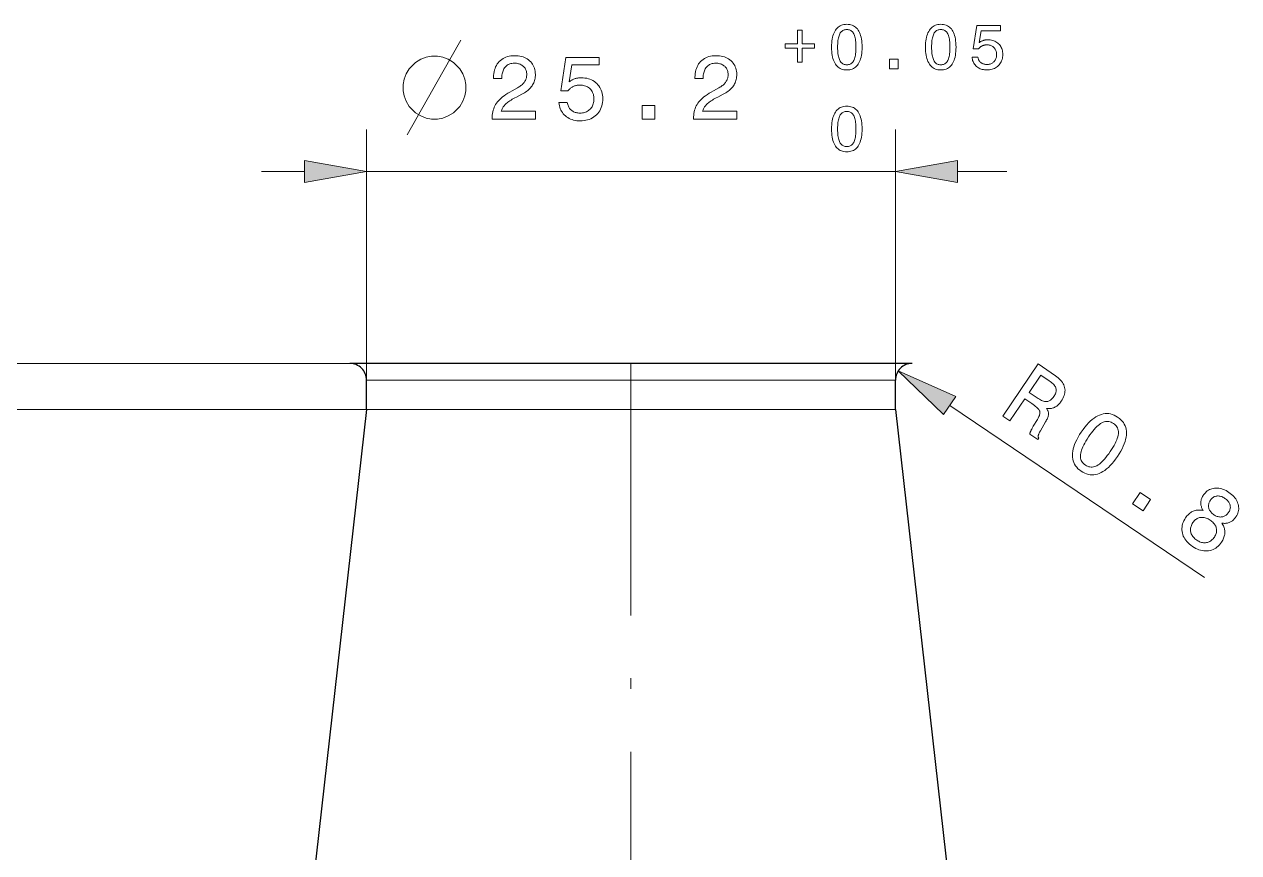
# Model space of a CAD drawing. Extents: x 0 to 594, y 0 to 575.
# Drawn here: x 98.2 to 156, y 333.3 to 372.8 of the extents above; entities that cross this region are included whole.
import ezdxf

# ---------------------------------------------------------------- set-up
doc = ezdxf.new("R2010")
doc.units = 0
doc.linetypes.add('DASHDOT', pattern=[18.5, 12, -3, 0.5, -3])

msp = doc.modelspace()

# ---------------------------------------------------------------- linework, layer by layer
at = {"color": 7, "lineweight": 13, "ltscale": 0.298411}
for p, q in [((114.471, 355.806), (114.471, 367.742)), ((139.671, 355.806), (139.671, 367.742))]:
    msp.add_line(p, q, dxfattribs=at)
at = {"color": 7, "lineweight": 13, "ltscale": 0.051139}
msp.add_line((109.471, 365.742), (111.517, 365.742), dxfattribs=at)
at = {"color": 7, "lineweight": 13}
for p, q in [((114.471, 365.742), (139.671, 365.742)), ((113.671, 356.606), (55.447, 356.606)), ((113.671, 356.606), (64.174, 356.606)), ((113.671, 356.606), (87.851, 356.606)), ((138.129, 355.806), (114.471, 355.806)), ((114.471, 354.406), (87.851, 354.406)), ((138.129, 354.406), (114.471, 354.406))]:
    msp.add_line(p, q, dxfattribs=at)
at = {"color": 7, "lineweight": 13, "ltscale": 0.058971}
msp.add_line((142.626, 365.742), (144.985, 365.742), dxfattribs=at)
at = {"color": 5, "lineweight": 13}
msp.add_line((113.671, 356.606), (76.087, 356.606), dxfattribs=at)
at = {"color": 7, "lineweight": 30}
for p, q in [((140.471, 356.606), (113.671, 356.606)), ((114.471, 354.406), (110.274, 317.297)), ((139.671, 354.406), (143.869, 317.297))]:
    msp.add_line(p, q, dxfattribs=at)
at = {"color": 7, "linetype": 'DASHDOT', "lineweight": 13}
msp.add_line((127.071, 356.606), (127.071, 133.406), dxfattribs=at)
at = {"color": 7, "lineweight": 30, "ltscale": 0.035001}
for p, q in [((114.471, 354.406), (114.471, 355.806)), ((139.671, 354.406), (139.671, 355.806))]:
    msp.add_line(p, q, dxfattribs=at)
at = {"color": 7, "lineweight": 13, "ltscale": 0.038562}
for p, q in [((139.671, 355.806), (138.129, 355.806)), ((139.671, 354.406), (138.129, 354.406))]:
    msp.add_line(p, q, dxfattribs=at)
at = {"color": 7, "lineweight": 13, "ltscale": 0.366083}
msp.add_line((142.257, 354.6), (154.391, 346.403), dxfattribs=at)
at = {"color": 7, "lineweight": 13}
for points in [[(136.627, 371.667), (136.629, 371.771), (136.634, 371.869), (136.644, 371.963), (136.657, 372.052), (136.673, 372.136), (136.694, 372.214), (136.718, 372.288), (136.746, 372.356), (136.778, 372.419), (136.813, 372.477), (136.852, 372.53), (136.894, 372.578), (136.94, 372.619), (136.989, 372.656), (137.041, 372.686), (137.097, 372.711), (137.156, 372.731), (137.219, 372.745), (137.285, 372.753), (137.354, 372.756), (137.424, 372.753), (137.491, 372.745), (137.554, 372.731), (137.613, 372.712), (137.669, 372.687), (137.722, 372.656), (137.771, 372.62), (137.816, 372.579), (137.858, 372.532), (137.897, 372.48), (137.932, 372.422), (137.963, 372.359), (137.991, 372.291), (138.014, 372.217), (138.035, 372.138), (138.051, 372.055), (138.064, 371.965), (138.073, 371.871), (138.079, 371.771), (138.081, 371.667), (138.079, 371.562), (138.073, 371.463), (138.064, 371.369), (138.051, 371.28), (138.035, 371.196), (138.014, 371.118), (137.991, 371.045), (137.963, 370.977), (137.932, 370.914), (137.897, 370.856), (137.858, 370.804), (137.816, 370.758), (137.771, 370.716), (137.722, 370.681), (137.669, 370.65), (137.613, 370.626), (137.554, 370.607), (137.491, 370.593), (137.424, 370.585), (137.354, 370.582), (137.285, 370.585), (137.219, 370.593), (137.156, 370.607), (137.097, 370.626), (137.041, 370.651), (136.989, 370.681), (136.94, 370.717), (136.894, 370.758), (136.852, 370.805), (136.813, 370.858), (136.778, 370.916), (136.746, 370.978), (136.718, 371.047), (136.694, 371.12), (136.673, 371.198), (136.657, 371.281), (136.644, 371.37), (136.634, 371.464), (136.629, 371.563)], [(141.104, 371.667), (141.106, 371.771), (141.112, 371.869), (141.121, 371.963), (141.134, 372.052), (141.151, 372.136), (141.171, 372.214), (141.195, 372.288), (141.223, 372.356), (141.255, 372.419), (141.29, 372.477), (141.329, 372.53), (141.372, 372.578), (141.417, 372.619), (141.466, 372.656), (141.519, 372.686), (141.575, 372.711), (141.634, 372.731), (141.696, 372.745), (141.762, 372.753), (141.832, 372.756), (141.902, 372.753), (141.968, 372.745), (142.031, 372.731), (142.091, 372.712), (142.147, 372.687), (142.199, 372.656), (142.248, 372.62), (142.294, 372.579), (142.336, 372.532), (142.374, 372.48), (142.409, 372.422), (142.44, 372.359), (142.468, 372.291), (142.492, 372.217), (142.512, 372.138), (142.529, 372.055), (142.541, 371.965), (142.551, 371.871), (142.556, 371.771), (142.558, 371.667), (142.556, 371.562), (142.551, 371.463), (142.541, 371.369), (142.529, 371.28), (142.512, 371.196), (142.492, 371.118), (142.468, 371.045), (142.44, 370.977), (142.409, 370.914), (142.374, 370.856), (142.336, 370.804), (142.294, 370.758), (142.248, 370.716), (142.199, 370.681), (142.147, 370.65), (142.091, 370.626), (142.031, 370.607), (141.968, 370.593), (141.902, 370.585), (141.832, 370.582), (141.762, 370.585), (141.696, 370.593), (141.634, 370.607), (141.575, 370.626), (141.519, 370.651), (141.466, 370.681), (141.417, 370.717), (141.372, 370.758), (141.329, 370.805), (141.29, 370.858), (141.255, 370.916), (141.223, 370.978), (141.195, 371.047), (141.171, 371.12), (141.151, 371.198), (141.134, 371.281), (141.121, 371.37), (141.112, 371.464), (141.106, 371.563)], [(143.322, 371.19), (143.603, 371.19), (143.609, 371.158), (143.616, 371.127), (143.626, 371.098), (143.637, 371.07), (143.65, 371.044), (143.664, 371.019), (143.68, 370.996), (143.698, 370.974), (143.718, 370.953), (143.739, 370.934), (143.762, 370.916), (143.786, 370.901), (143.812, 370.887), (143.838, 370.875), (143.866, 370.865), (143.895, 370.856), (143.925, 370.85), (143.957, 370.845), (143.99, 370.843), (144.023, 370.842), (144.065, 370.843), (144.105, 370.847), (144.143, 370.853), (144.179, 370.862), (144.214, 370.874), (144.247, 370.888), (144.278, 370.905), (144.308, 370.924), (144.336, 370.946), (144.363, 370.97), (144.387, 370.996), (144.409, 371.025), (144.428, 371.054), (144.445, 371.086), (144.459, 371.119), (144.471, 371.153), (144.48, 371.19), (144.486, 371.227), (144.49, 371.267), (144.491, 371.308), (144.49, 371.35), (144.486, 371.39), (144.48, 371.428), (144.471, 371.465), (144.46, 371.5), (144.446, 371.533), (144.429, 371.565), (144.41, 371.595), (144.388, 371.623), (144.364, 371.649), (144.338, 371.673), (144.31, 371.695), (144.28, 371.714), (144.249, 371.73), (144.216, 371.744), (144.181, 371.755), (144.144, 371.764), (144.106, 371.771), (144.065, 371.774), (144.023, 371.776), (143.999, 371.775), (143.975, 371.774), (143.952, 371.771), (143.929, 371.768), (143.906, 371.764), (143.884, 371.758), (143.862, 371.752), (143.841, 371.745), (143.82, 371.736), (143.8, 371.727), (143.78, 371.717), (143.76, 371.706), (143.742, 371.694), (143.723, 371.681), (143.705, 371.667), (143.688, 371.652), (143.671, 371.636), (143.655, 371.619), (143.639, 371.601), (143.624, 371.582), (143.383, 371.582), (143.548, 372.695), (144.67, 372.695), (144.67, 372.447), (143.75, 372.447), (143.666, 371.882), (143.682, 371.895), (143.697, 371.907), (143.714, 371.919), (143.731, 371.93), (143.748, 371.94), (143.766, 371.95), (143.785, 371.959), (143.804, 371.968), (143.824, 371.976), (143.844, 371.983), (143.865, 371.99), (143.886, 371.996), (143.907, 372.001), (143.929, 372.005), (143.951, 372.009), (143.974, 372.012), (143.997, 372.015), (144.02, 372.016), (144.044, 372.017), (144.068, 372.018), (144.131, 372.016), (144.192, 372.01), (144.25, 372.001), (144.306, 371.987), (144.359, 371.97), (144.41, 371.949), (144.458, 371.924), (144.504, 371.895), (144.547, 371.862), (144.588, 371.826), (144.625, 371.786), (144.659, 371.744), (144.688, 371.7), (144.714, 371.653), (144.736, 371.604), (144.753, 371.553), (144.767, 371.499), (144.777, 371.442), (144.783, 371.384), (144.785, 371.323), (144.783, 371.258), (144.777, 371.195), (144.766, 371.136), (144.752, 371.078), (144.733, 371.023), (144.71, 370.971), (144.683, 370.921), (144.651, 370.874), (144.616, 370.829), (144.576, 370.787), (144.533, 370.748), (144.488, 370.713), (144.439, 370.682), (144.389, 370.656), (144.336, 370.633), (144.28, 370.615), (144.222, 370.6), (144.161, 370.59), (144.098, 370.584), (144.032, 370.582), (143.974, 370.584), (143.918, 370.589), (143.863, 370.597), (143.811, 370.609), (143.761, 370.624), (143.713, 370.642), (143.667, 370.664), (143.622, 370.689), (143.58, 370.718), (143.54, 370.749), (143.503, 370.784), (143.469, 370.821), (143.438, 370.859), (143.411, 370.9), (143.388, 370.943), (143.368, 370.988), (143.351, 371.036), (143.338, 371.085), (143.329, 371.136)], [(135.011, 372.48), (135.222, 372.48), (135.222, 371.824), (135.818, 371.824), (135.818, 371.615), (135.222, 371.615), (135.222, 370.96), (135.011, 370.96), (135.011, 371.615), (134.412, 371.615), (134.412, 371.824), (135.011, 371.824)], [(136.916, 371.667), (136.917, 371.582), (136.92, 371.502), (136.926, 371.427), (136.933, 371.357), (136.943, 371.291), (136.954, 371.23), (136.968, 371.173), (136.984, 371.121), (137.002, 371.074), (137.022, 371.031), (137.045, 370.993), (137.07, 370.959), (137.097, 370.928), (137.127, 370.902), (137.159, 370.88), (137.193, 370.862), (137.23, 370.848), (137.269, 370.838), (137.311, 370.832), (137.354, 370.83), (137.399, 370.832), (137.44, 370.838), (137.48, 370.848), (137.517, 370.862), (137.551, 370.88), (137.583, 370.902), (137.612, 370.927), (137.639, 370.957), (137.664, 370.991), (137.686, 371.029), (137.706, 371.071), (137.723, 371.118), (137.739, 371.17), (137.752, 371.227), (137.764, 371.288), (137.773, 371.354), (137.78, 371.425), (137.786, 371.501), (137.789, 371.581), (137.79, 371.667), (137.789, 371.752), (137.786, 371.833), (137.78, 371.909), (137.773, 371.98), (137.764, 372.046), (137.752, 372.108), (137.739, 372.164), (137.723, 372.216), (137.706, 372.263), (137.686, 372.306), (137.664, 372.343), (137.639, 372.377), (137.612, 372.407), (137.583, 372.433), (137.551, 372.455), (137.517, 372.473), (137.48, 372.487), (137.44, 372.497), (137.399, 372.503), (137.354, 372.505), (137.311, 372.503), (137.269, 372.497), (137.23, 372.487), (137.193, 372.473), (137.159, 372.454), (137.127, 372.432), (137.097, 372.406), (137.07, 372.376), (137.045, 372.342), (137.022, 372.303), (137.002, 372.261), (136.984, 372.213), (136.968, 372.161), (136.954, 372.105), (136.943, 372.043), (136.933, 371.977), (136.926, 371.907), (136.92, 371.831), (136.917, 371.751)], [(141.394, 371.667), (141.395, 371.582), (141.398, 371.502), (141.403, 371.427), (141.411, 371.357), (141.42, 371.291), (141.432, 371.23), (141.446, 371.173), (141.462, 371.121), (141.48, 371.074), (141.5, 371.031), (141.522, 370.993), (141.547, 370.959), (141.574, 370.928), (141.604, 370.902), (141.636, 370.88), (141.67, 370.862), (141.707, 370.848), (141.746, 370.838), (141.788, 370.832), (141.832, 370.83), (141.876, 370.832), (141.918, 370.838), (141.957, 370.848), (141.994, 370.862), (142.028, 370.88), (142.06, 370.902), (142.09, 370.927), (142.117, 370.957), (142.141, 370.991), (142.163, 371.029), (142.183, 371.071), (142.201, 371.118), (142.216, 371.17), (142.23, 371.227), (142.241, 371.288), (142.251, 371.354), (142.258, 371.425), (142.263, 371.501), (142.266, 371.581), (142.267, 371.667), (142.266, 371.752), (142.263, 371.833), (142.258, 371.909), (142.251, 371.98), (142.241, 372.046), (142.23, 372.108), (142.216, 372.164), (142.201, 372.216), (142.183, 372.263), (142.163, 372.306), (142.141, 372.343), (142.117, 372.377), (142.09, 372.407), (142.06, 372.433), (142.028, 372.455), (141.994, 372.473), (141.957, 372.487), (141.918, 372.497), (141.876, 372.503), (141.832, 372.505), (141.788, 372.503), (141.746, 372.497), (141.707, 372.487), (141.67, 372.473), (141.636, 372.454), (141.604, 372.432), (141.574, 372.406), (141.547, 372.376), (141.522, 372.342), (141.5, 372.303), (141.48, 372.261), (141.462, 372.213), (141.446, 372.161), (141.432, 372.105), (141.42, 372.043), (141.411, 371.977), (141.403, 371.907), (141.398, 371.831), (141.395, 371.751)], [(117.859, 371.242), (117.559, 371.242), (117.309, 371.192), (117.059, 371.092), (116.809, 370.942), (116.509, 370.642), (116.359, 370.392), (116.259, 370.142), (116.209, 369.892), (116.209, 369.592), (116.259, 369.342), (116.359, 369.092), (116.509, 368.842), (116.809, 368.542), (117.059, 368.392), (117.309, 368.292), (117.559, 368.242), (117.859, 368.242), (118.109, 368.292), (118.359, 368.392), (118.609, 368.542), (118.909, 368.842), (119.059, 369.092), (119.159, 369.342), (119.209, 369.592), (119.209, 369.892), (119.159, 370.142), (119.059, 370.392), (118.909, 370.642), (118.609, 370.942), (118.359, 371.092), (118.109, 371.192)], [(120.456, 368.242), (120.456, 368.255), (120.458, 368.343), (120.464, 368.427), (120.474, 368.509), (120.489, 368.587), (120.507, 368.663), (120.53, 368.736), (120.557, 368.806), (120.588, 368.873), (120.623, 368.937), (120.662, 368.998), (120.707, 369.058), (120.758, 369.117), (120.816, 369.177), (120.881, 369.236), (120.952, 369.295), (121.03, 369.354), (121.115, 369.413), (121.206, 369.472), (121.304, 369.531), (121.409, 369.59), (121.664, 369.729), (121.708, 369.754), (121.751, 369.78), (121.79, 369.806), (121.828, 369.833), (121.862, 369.861), (121.895, 369.889), (121.924, 369.918), (121.952, 369.947), (121.977, 369.977), (121.999, 370.008), (122.019, 370.04), (122.037, 370.072), (122.053, 370.106), (122.066, 370.141), (122.078, 370.176), (122.087, 370.213), (122.095, 370.251), (122.1, 370.29), (122.103, 370.33), (122.104, 370.372), (122.103, 370.418), (122.098, 370.463), (122.09, 370.506), (122.078, 370.548), (122.063, 370.587), (122.045, 370.625), (122.024, 370.66), (122, 370.694), (121.972, 370.726), (121.941, 370.756), (121.907, 370.784), (121.871, 370.809), (121.833, 370.831), (121.792, 370.85), (121.75, 370.866), (121.705, 370.88), (121.658, 370.89), (121.609, 370.897), (121.557, 370.901), (121.503, 370.903), (121.45, 370.901), (121.399, 370.896), (121.351, 370.886), (121.304, 370.873), (121.26, 370.857), (121.218, 370.836), (121.179, 370.812), (121.142, 370.784), (121.107, 370.753), (121.074, 370.717), (121.045, 370.679), (121.018, 370.638), (120.994, 370.594), (120.974, 370.547), (120.957, 370.497), (120.942, 370.445), (120.931, 370.39), (120.924, 370.332), (120.919, 370.271), (120.917, 370.207), (120.917, 370.171), (120.525, 370.171), (120.525, 370.233), (120.528, 370.325), (120.536, 370.414), (120.549, 370.499), (120.568, 370.58), (120.593, 370.658), (120.622, 370.731), (120.657, 370.8), (120.698, 370.865), (120.744, 370.927), (120.795, 370.984), (120.851, 371.037), (120.911, 371.084), (120.974, 371.126), (121.042, 371.162), (121.113, 371.192), (121.188, 371.217), (121.267, 371.236), (121.35, 371.25), (121.436, 371.259), (121.527, 371.261), (121.613, 371.259), (121.697, 371.251), (121.777, 371.239), (121.854, 371.222), (121.927, 371.2), (121.997, 371.173), (122.063, 371.14), (122.126, 371.103), (122.186, 371.062), (122.242, 371.015), (122.294, 370.964), (122.341, 370.91), (122.382, 370.853), (122.417, 370.793), (122.447, 370.73), (122.472, 370.663), (122.491, 370.594), (122.504, 370.522), (122.513, 370.446), (122.515, 370.367), (122.514, 370.306), (122.509, 370.247), (122.501, 370.188), (122.49, 370.132), (122.475, 370.077), (122.458, 370.023), (122.437, 369.971), (122.413, 369.921), (122.386, 369.872), (122.355, 369.825), (122.321, 369.779), (122.284, 369.734), (122.244, 369.69), (122.2, 369.648), (122.153, 369.607), (122.102, 369.567), (122.048, 369.529), (121.991, 369.492), (121.93, 369.456), (121.866, 369.421), (121.613, 369.292), (121.543, 369.255), (121.477, 369.219), (121.415, 369.183), (121.357, 369.148), (121.303, 369.114), (121.254, 369.08), (121.208, 369.047), (121.166, 369.015), (121.129, 368.984), (121.095, 368.953), (121.065, 368.922), (121.037, 368.891), (121.011, 368.859), (120.987, 368.826), (120.965, 368.792), (120.945, 368.758), (120.928, 368.723), (120.912, 368.687), (120.899, 368.651), (120.888, 368.613), (122.515, 368.613), (122.515, 368.242)], [(123.637, 369.025), (124.037, 369.025), (124.046, 368.979), (124.057, 368.935), (124.07, 368.893), (124.086, 368.854), (124.104, 368.816), (124.125, 368.781), (124.148, 368.747), (124.174, 368.716), (124.202, 368.686), (124.232, 368.659), (124.265, 368.634), (124.3, 368.611), (124.336, 368.592), (124.374, 368.574), (124.414, 368.56), (124.455, 368.548), (124.498, 368.539), (124.543, 368.532), (124.59, 368.528), (124.638, 368.527), (124.697, 368.529), (124.754, 368.534), (124.809, 368.543), (124.861, 368.556), (124.91, 368.573), (124.958, 368.593), (125.003, 368.617), (125.045, 368.644), (125.085, 368.676), (125.123, 368.71), (125.158, 368.748), (125.189, 368.788), (125.217, 368.831), (125.241, 368.876), (125.261, 368.923), (125.277, 368.972), (125.29, 369.024), (125.299, 369.078), (125.305, 369.134), (125.307, 369.193), (125.305, 369.253), (125.299, 369.31), (125.29, 369.365), (125.278, 369.418), (125.261, 369.468), (125.241, 369.515), (125.218, 369.56), (125.191, 369.603), (125.16, 369.643), (125.125, 369.68), (125.088, 369.715), (125.048, 369.745), (125.005, 369.773), (124.96, 369.796), (124.913, 369.816), (124.863, 369.832), (124.811, 369.845), (124.756, 369.854), (124.698, 369.86), (124.638, 369.861), (124.604, 369.861), (124.57, 369.859), (124.536, 369.855), (124.503, 369.85), (124.471, 369.844), (124.439, 369.836), (124.408, 369.827), (124.378, 369.817), (124.348, 369.805), (124.319, 369.792), (124.29, 369.777), (124.263, 369.761), (124.236, 369.744), (124.209, 369.725), (124.184, 369.705), (124.159, 369.684), (124.135, 369.661), (124.111, 369.637), (124.089, 369.612), (124.067, 369.585), (123.723, 369.585), (123.959, 371.175), (125.562, 371.175), (125.562, 370.821), (124.248, 370.821), (124.128, 370.013), (124.15, 370.032), (124.173, 370.049), (124.196, 370.066), (124.22, 370.082), (124.245, 370.097), (124.271, 370.111), (124.298, 370.124), (124.325, 370.136), (124.353, 370.147), (124.382, 370.158), (124.412, 370.167), (124.442, 370.176), (124.472, 370.183), (124.504, 370.189), (124.535, 370.195), (124.567, 370.199), (124.6, 370.203), (124.633, 370.205), (124.667, 370.207), (124.702, 370.207), (124.792, 370.204), (124.879, 370.196), (124.962, 370.183), (125.042, 370.163), (125.118, 370.139), (125.191, 370.109), (125.26, 370.073), (125.325, 370.032), (125.387, 369.985), (125.445, 369.933), (125.498, 369.877), (125.546, 369.817), (125.588, 369.753), (125.625, 369.687), (125.656, 369.616), (125.681, 369.543), (125.701, 369.466), (125.715, 369.385), (125.723, 369.302), (125.726, 369.214), (125.723, 369.122), (125.714, 369.033), (125.699, 368.947), (125.678, 368.865), (125.652, 368.787), (125.619, 368.712), (125.58, 368.641), (125.535, 368.573), (125.485, 368.509), (125.428, 368.449), (125.366, 368.393), (125.301, 368.343), (125.233, 368.3), (125.16, 368.261), (125.084, 368.229), (125.005, 368.203), (124.922, 368.182), (124.835, 368.168), (124.745, 368.159), (124.651, 368.156), (124.568, 368.158), (124.487, 368.165), (124.41, 368.177), (124.335, 368.194), (124.263, 368.216), (124.194, 368.242), (124.128, 368.273), (124.065, 368.309), (124.005, 368.35), (123.948, 368.395), (123.894, 368.445), (123.846, 368.497), (123.803, 368.552), (123.764, 368.611), (123.73, 368.672), (123.702, 368.737), (123.678, 368.804), (123.659, 368.875), (123.646, 368.948)], [(130.05, 368.242), (130.05, 368.255), (130.052, 368.343), (130.058, 368.427), (130.069, 368.509), (130.083, 368.587), (130.102, 368.663), (130.125, 368.736), (130.151, 368.806), (130.182, 368.873), (130.217, 368.937), (130.257, 368.998), (130.301, 369.058), (130.353, 369.117), (130.411, 369.177), (130.475, 369.236), (130.547, 369.295), (130.625, 369.354), (130.709, 369.413), (130.8, 369.472), (130.898, 369.531), (131.003, 369.59), (131.258, 369.729), (131.303, 369.754), (131.345, 369.78), (131.385, 369.806), (131.422, 369.833), (131.457, 369.861), (131.489, 369.889), (131.519, 369.918), (131.546, 369.947), (131.571, 369.977), (131.593, 370.008), (131.613, 370.04), (131.631, 370.072), (131.647, 370.106), (131.661, 370.141), (131.672, 370.176), (131.682, 370.213), (131.689, 370.251), (131.695, 370.29), (131.698, 370.33), (131.699, 370.372), (131.697, 370.418), (131.692, 370.463), (131.684, 370.506), (131.673, 370.548), (131.658, 370.587), (131.64, 370.625), (131.619, 370.66), (131.594, 370.694), (131.566, 370.726), (131.535, 370.756), (131.502, 370.784), (131.466, 370.809), (131.427, 370.831), (131.387, 370.85), (131.344, 370.866), (131.299, 370.88), (131.252, 370.89), (131.203, 370.897), (131.152, 370.901), (131.098, 370.903), (131.045, 370.901), (130.994, 370.896), (130.945, 370.886), (130.899, 370.873), (130.855, 370.857), (130.813, 370.836), (130.773, 370.812), (130.736, 370.784), (130.701, 370.753), (130.669, 370.717), (130.639, 370.679), (130.612, 370.638), (130.589, 370.594), (130.568, 370.547), (130.551, 370.497), (130.537, 370.445), (130.526, 370.39), (130.518, 370.332), (130.513, 370.271), (130.512, 370.207), (130.512, 370.171), (130.12, 370.171), (130.12, 370.233), (130.122, 370.325), (130.131, 370.414), (130.144, 370.499), (130.163, 370.58), (130.187, 370.658), (130.217, 370.731), (130.252, 370.8), (130.292, 370.865), (130.338, 370.927), (130.39, 370.984), (130.445, 371.037), (130.505, 371.084), (130.569, 371.126), (130.636, 371.162), (130.707, 371.192), (130.782, 371.217), (130.861, 371.236), (130.944, 371.25), (131.031, 371.259), (131.121, 371.261), (131.208, 371.259), (131.291, 371.251), (131.371, 371.239), (131.448, 371.222), (131.521, 371.2), (131.591, 371.173), (131.658, 371.14), (131.721, 371.103), (131.781, 371.062), (131.837, 371.015), (131.889, 370.964), (131.935, 370.91), (131.976, 370.853), (132.012, 370.793), (132.042, 370.73), (132.066, 370.663), (132.085, 370.594), (132.099, 370.522), (132.107, 370.446), (132.11, 370.367), (132.108, 370.306), (132.103, 370.247), (132.095, 370.188), (132.084, 370.132), (132.07, 370.077), (132.052, 370.023), (132.031, 369.971), (132.007, 369.921), (131.98, 369.872), (131.95, 369.825), (131.916, 369.779), (131.879, 369.734), (131.838, 369.69), (131.794, 369.648), (131.747, 369.607), (131.697, 369.567), (131.643, 369.529), (131.585, 369.492), (131.525, 369.456), (131.461, 369.421), (131.208, 369.292), (131.137, 369.255), (131.071, 369.219), (131.01, 369.183), (130.952, 369.148), (130.898, 369.114), (130.848, 369.08), (130.803, 369.047), (130.761, 369.015), (130.723, 368.984), (130.69, 368.953), (130.66, 368.922), (130.631, 368.891), (130.605, 368.859), (130.581, 368.826), (130.56, 368.792), (130.54, 368.758), (130.522, 368.723), (130.507, 368.687), (130.493, 368.651), (130.482, 368.613), (132.11, 368.613), (132.11, 368.242)], [(139.385, 370.642), (139.385, 371.092), (139.803, 371.092), (139.803, 370.642)], [(127.607, 368.242), (127.607, 368.885), (128.203, 368.885), (128.203, 368.242)], [(136.627, 367.767), (136.629, 367.871), (136.634, 367.969), (136.644, 368.063), (136.657, 368.152), (136.673, 368.236), (136.694, 368.314), (136.718, 368.388), (136.746, 368.456), (136.778, 368.519), (136.813, 368.577), (136.852, 368.63), (136.894, 368.678), (136.94, 368.719), (136.989, 368.756), (137.041, 368.786), (137.097, 368.811), (137.156, 368.831), (137.219, 368.845), (137.285, 368.853), (137.354, 368.856), (137.424, 368.853), (137.491, 368.845), (137.554, 368.831), (137.613, 368.811), (137.669, 368.787), (137.722, 368.756), (137.771, 368.72), (137.816, 368.679), (137.858, 368.632), (137.897, 368.58), (137.932, 368.522), (137.963, 368.459), (137.991, 368.391), (138.014, 368.317), (138.035, 368.238), (138.051, 368.155), (138.064, 368.065), (138.073, 367.971), (138.079, 367.871), (138.081, 367.767), (138.079, 367.662), (138.073, 367.563), (138.064, 367.469), (138.051, 367.38), (138.035, 367.296), (138.014, 367.218), (137.991, 367.145), (137.963, 367.077), (137.932, 367.014), (137.897, 366.956), (137.858, 366.904), (137.816, 366.858), (137.771, 366.816), (137.722, 366.781), (137.669, 366.75), (137.613, 366.726), (137.554, 366.707), (137.491, 366.693), (137.424, 366.685), (137.354, 366.682), (137.285, 366.685), (137.219, 366.693), (137.156, 366.707), (137.097, 366.726), (137.041, 366.751), (136.989, 366.781), (136.94, 366.817), (136.894, 366.858), (136.852, 366.905), (136.813, 366.958), (136.778, 367.016), (136.746, 367.078), (136.718, 367.147), (136.694, 367.22), (136.673, 367.298), (136.657, 367.381), (136.644, 367.47), (136.634, 367.564), (136.629, 367.663)], [(136.916, 367.767), (136.917, 367.682), (136.92, 367.602), (136.926, 367.527), (136.933, 367.457), (136.943, 367.391), (136.954, 367.33), (136.968, 367.273), (136.984, 367.221), (137.002, 367.174), (137.022, 367.131), (137.045, 367.093), (137.07, 367.059), (137.097, 367.029), (137.127, 367.002), (137.159, 366.98), (137.193, 366.962), (137.23, 366.948), (137.269, 366.938), (137.311, 366.932), (137.354, 366.93), (137.399, 366.932), (137.44, 366.938), (137.48, 366.948), (137.517, 366.962), (137.551, 366.98), (137.583, 367.002), (137.612, 367.027), (137.639, 367.057), (137.664, 367.091), (137.686, 367.129), (137.706, 367.171), (137.723, 367.218), (137.739, 367.27), (137.752, 367.327), (137.764, 367.388), (137.773, 367.454), (137.78, 367.525), (137.786, 367.601), (137.789, 367.681), (137.79, 367.767), (137.789, 367.852), (137.786, 367.933), (137.78, 368.009), (137.773, 368.08), (137.764, 368.146), (137.752, 368.208), (137.739, 368.264), (137.723, 368.316), (137.706, 368.363), (137.686, 368.406), (137.664, 368.443), (137.639, 368.477), (137.612, 368.507), (137.583, 368.533), (137.551, 368.555), (137.517, 368.573), (137.48, 368.587), (137.44, 368.597), (137.399, 368.603), (137.354, 368.605), (137.311, 368.603), (137.269, 368.597), (137.23, 368.587), (137.193, 368.573), (137.159, 368.554), (137.127, 368.532), (137.097, 368.506), (137.07, 368.476), (137.045, 368.442), (137.022, 368.403), (137.002, 368.361), (136.984, 368.313), (136.968, 368.261), (136.954, 368.205), (136.943, 368.143), (136.933, 368.077), (136.926, 368.007), (136.92, 367.931), (136.917, 367.851)], [(111.517, 365.221), (114.471, 365.742), (111.517, 366.263)], [(142.626, 366.263), (139.671, 365.742), (142.626, 365.221)], [(144.791, 354.095), (146.468, 356.577), (147.298, 356.017), (147.368, 355.966), (147.433, 355.915), (147.491, 355.862), (147.544, 355.808), (147.59, 355.753), (147.631, 355.697), (147.666, 355.639), (147.695, 355.58), (147.718, 355.52), (147.735, 355.458), (147.746, 355.396), (147.751, 355.333), (147.749, 355.269), (147.742, 355.204), (147.729, 355.139), (147.709, 355.073), (147.684, 355.006), (147.652, 354.939), (147.615, 354.87), (147.571, 354.802), (147.543, 354.762), (147.514, 354.725), (147.485, 354.69), (147.454, 354.657), (147.423, 354.627), (147.391, 354.599), (147.358, 354.574), (147.324, 354.551), (147.29, 354.53), (147.254, 354.512), (147.218, 354.496), (147.182, 354.482), (147.144, 354.471), (147.106, 354.463), (147.067, 354.456), (147.028, 354.452), (146.987, 354.451), (146.947, 354.452), (146.905, 354.455), (146.863, 354.461), (146.883, 354.434), (146.901, 354.407), (146.917, 354.381), (146.931, 354.354), (146.943, 354.328), (146.952, 354.301), (146.96, 354.274), (146.965, 354.248), (146.967, 354.222), (146.968, 354.195), (146.966, 354.168), (146.962, 354.138), (146.954, 354.106), (146.944, 354.072), (146.931, 354.036), (146.915, 353.998), (146.897, 353.957), (146.876, 353.914), (146.852, 353.869), (146.825, 353.822), (146.579, 353.401), (146.564, 353.374), (146.55, 353.348), (146.537, 353.324), (146.525, 353.301), (146.515, 353.279), (146.506, 353.258), (146.498, 353.238), (146.492, 353.22), (146.486, 353.202), (146.482, 353.186), (146.48, 353.171), (146.478, 353.156), (146.477, 353.141), (146.477, 353.126), (146.478, 353.111), (146.479, 353.097), (146.482, 353.083), (146.486, 353.069), (146.491, 353.055), (146.497, 353.042), (146.451, 352.974), (146.075, 353.227), (146.076, 353.239), (146.078, 353.251), (146.08, 353.264), (146.083, 353.278), (146.087, 353.293), (146.091, 353.308), (146.096, 353.324), (146.102, 353.34), (146.109, 353.357), (146.116, 353.375), (146.124, 353.394), (146.134, 353.413), (146.144, 353.434), (146.154, 353.456), (146.166, 353.479), (146.179, 353.503), (146.192, 353.527), (146.207, 353.553), (146.222, 353.58), (146.238, 353.608), (146.438, 353.941), (146.466, 353.991), (146.49, 354.037), (146.511, 354.082), (146.528, 354.124), (146.541, 354.163), (146.551, 354.201), (146.557, 354.235), (146.559, 354.268), (146.557, 354.297), (146.552, 354.325), (146.542, 354.352), (146.525, 354.381), (146.503, 354.413), (146.474, 354.446), (146.439, 354.481), (146.398, 354.519), (146.35, 354.558), (146.297, 354.6), (146.237, 354.643), (146.172, 354.689), (145.831, 354.919), (145.123, 353.871)], [(142.548, 355.032), (139.809, 356.254), (141.965, 354.168)], [(147, 355.775), (146.595, 356.049), (146.036, 355.223), (146.419, 354.964), (146.476, 354.927), (146.531, 354.894), (146.584, 354.865), (146.635, 354.841), (146.683, 354.821), (146.729, 354.805), (146.773, 354.794), (146.814, 354.787), (146.854, 354.784), (146.891, 354.785), (146.927, 354.791), (146.962, 354.801), (146.996, 354.815), (147.03, 354.833), (147.064, 354.855), (147.097, 354.881), (147.129, 354.911), (147.161, 354.946), (147.192, 354.984), (147.222, 355.027), (147.25, 355.071), (147.274, 355.113), (147.294, 355.155), (147.309, 355.196), (147.321, 355.235), (147.329, 355.274), (147.333, 355.312), (147.333, 355.348), (147.33, 355.384), (147.322, 355.419), (147.31, 355.454), (147.293, 355.488), (147.272, 355.523), (147.247, 355.559), (147.217, 355.594), (147.182, 355.63), (147.143, 355.666), (147.1, 355.702), (147.052, 355.738)], [(148.528, 353.336), (148.613, 353.458), (148.699, 353.57), (148.785, 353.674), (148.872, 353.768), (148.958, 353.854), (149.045, 353.931), (149.133, 353.998), (149.22, 354.057), (149.308, 354.107), (149.397, 354.147), (149.485, 354.179), (149.573, 354.201), (149.66, 354.214), (149.747, 354.217), (149.834, 354.212), (149.92, 354.197), (150.006, 354.172), (150.091, 354.139), (150.176, 354.096), (150.26, 354.043), (150.341, 353.984), (150.413, 353.921), (150.477, 353.855), (150.531, 353.784), (150.578, 353.71), (150.616, 353.632), (150.645, 353.55), (150.666, 353.465), (150.678, 353.376), (150.682, 353.283), (150.677, 353.187), (150.663, 353.087), (150.641, 352.984), (150.611, 352.878), (150.572, 352.769), (150.524, 352.656), (150.468, 352.54), (150.404, 352.421), (150.331, 352.299), (150.249, 352.174), (150.163, 352.051), (150.077, 351.938), (149.991, 351.834), (149.905, 351.739), (149.818, 351.653), (149.732, 351.577), (149.645, 351.509), (149.558, 351.451), (149.471, 351.402), (149.383, 351.361), (149.296, 351.33), (149.209, 351.309), (149.122, 351.296), (149.036, 351.293), (148.95, 351.3), (148.864, 351.315), (148.778, 351.34), (148.692, 351.374), (148.607, 351.417), (148.522, 351.47), (148.442, 351.529), (148.37, 351.591), (148.307, 351.658), (148.253, 351.728), (148.206, 351.802), (148.169, 351.88), (148.139, 351.962), (148.118, 352.047), (148.106, 352.137), (148.102, 352.23), (148.106, 352.327), (148.119, 352.426), (148.14, 352.529), (148.17, 352.635), (148.208, 352.744), (148.255, 352.856), (148.311, 352.971), (148.375, 353.09), (148.447, 353.211)], [(148.87, 353.105), (148.804, 353.004), (148.744, 352.907), (148.69, 352.814), (148.643, 352.724), (148.601, 352.639), (148.566, 352.557), (148.537, 352.479), (148.515, 352.405), (148.498, 352.334), (148.488, 352.268), (148.484, 352.204), (148.486, 352.144), (148.494, 352.086), (148.508, 352.032), (148.529, 351.98), (148.555, 351.931), (148.587, 351.885), (148.625, 351.842), (148.67, 351.801), (148.72, 351.764), (148.774, 351.731), (148.828, 351.704), (148.883, 351.685), (148.938, 351.672), (148.993, 351.665), (149.048, 351.666), (149.103, 351.673), (149.159, 351.687), (149.215, 351.707), (149.272, 351.734), (149.329, 351.769), (149.387, 351.81), (149.447, 351.859), (149.509, 351.915), (149.571, 351.979), (149.635, 352.049), (149.701, 352.128), (149.767, 352.213), (149.835, 352.306), (149.905, 352.406), (149.972, 352.508), (150.033, 352.606), (150.087, 352.7), (150.136, 352.79), (150.178, 352.876), (150.213, 352.958), (150.242, 353.036), (150.265, 353.11), (150.282, 353.18), (150.293, 353.246), (150.297, 353.308), (150.295, 353.368), (150.287, 353.425), (150.273, 353.479), (150.252, 353.53), (150.226, 353.579), (150.194, 353.625), (150.155, 353.668), (150.11, 353.709), (150.06, 353.746), (150.006, 353.779), (149.952, 353.805), (149.898, 353.825), (149.843, 353.837), (149.787, 353.843), (149.732, 353.843), (149.676, 353.836), (149.619, 353.822), (149.563, 353.801), (149.506, 353.773), (149.448, 353.739), (149.388, 353.698), (149.328, 353.649), (149.266, 353.593), (149.203, 353.53), (149.139, 353.459), (149.074, 353.381), (149.007, 353.296), (148.94, 353.204)], [(154.331, 349.599), (154.309, 349.636), (154.29, 349.674), (154.274, 349.711), (154.259, 349.748), (154.247, 349.785), (154.237, 349.822), (154.23, 349.859), (154.225, 349.896), (154.223, 349.933), (154.223, 349.97), (154.225, 350.007), (154.23, 350.044), (154.237, 350.081), (154.246, 350.118), (154.258, 350.156), (154.273, 350.193), (154.29, 350.231), (154.309, 350.268), (154.331, 350.306), (154.355, 350.343), (154.395, 350.398), (154.438, 350.447), (154.484, 350.492), (154.532, 350.531), (154.583, 350.565), (154.637, 350.595), (154.694, 350.619), (154.754, 350.638), (154.817, 350.653), (154.882, 350.662), (154.949, 350.666), (155.016, 350.665), (155.084, 350.658), (155.151, 350.646), (155.219, 350.629), (155.287, 350.606), (155.355, 350.578), (155.423, 350.545), (155.492, 350.507), (155.561, 350.463), (155.627, 350.415), (155.689, 350.366), (155.745, 350.315), (155.797, 350.262), (155.843, 350.207), (155.884, 350.151), (155.92, 350.093), (155.951, 350.033), (155.977, 349.971), (155.998, 349.908), (156.014, 349.844), (156.024, 349.781), (156.028, 349.718), (156.026, 349.656), (156.019, 349.595), (156.006, 349.535), (155.988, 349.476), (155.963, 349.417), (155.934, 349.359), (155.898, 349.301), (155.872, 349.264), (155.845, 349.23), (155.817, 349.197), (155.789, 349.167), (155.76, 349.14), (155.729, 349.114), (155.699, 349.091), (155.667, 349.071), (155.635, 349.052), (155.602, 349.036), (155.568, 349.022), (155.533, 349.01), (155.497, 349.001), (155.46, 348.994), (155.422, 348.989), (155.383, 348.987), (155.343, 348.987), (155.303, 348.989), (155.261, 348.993), (155.218, 349), (155.247, 348.957), (155.273, 348.913), (155.296, 348.869), (155.315, 348.825), (155.332, 348.781), (155.345, 348.737), (155.355, 348.692), (155.363, 348.647), (155.367, 348.601), (155.367, 348.556), (155.365, 348.51), (155.36, 348.464), (155.352, 348.418), (155.34, 348.372), (155.326, 348.326), (155.308, 348.28), (155.288, 348.234), (155.264, 348.188), (155.238, 348.142), (155.208, 348.096), (155.158, 348.027), (155.106, 347.965), (155.051, 347.908), (154.993, 347.857), (154.933, 347.813), (154.87, 347.774), (154.804, 347.742), (154.736, 347.716), (154.665, 347.695), (154.591, 347.681), (154.516, 347.673), (154.44, 347.671), (154.364, 347.676), (154.288, 347.687), (154.211, 347.705), (154.134, 347.729), (154.057, 347.759), (153.979, 347.796), (153.901, 347.84), (153.822, 347.89), (153.747, 347.944), (153.677, 348), (153.614, 348.058), (153.557, 348.119), (153.506, 348.181), (153.461, 348.245), (153.422, 348.312), (153.389, 348.381), (153.363, 348.451), (153.343, 348.524), (153.329, 348.598), (153.321, 348.671), (153.32, 348.744), (153.326, 348.817), (153.338, 348.89), (153.357, 348.963), (153.382, 349.035), (153.414, 349.107), (153.453, 349.179), (153.498, 349.251), (153.53, 349.296), (153.562, 349.338), (153.596, 349.377), (153.631, 349.413), (153.668, 349.446), (153.705, 349.477), (153.743, 349.504), (153.783, 349.529), (153.823, 349.551), (153.865, 349.57), (153.908, 349.587), (153.951, 349.6), (153.996, 349.61), (154.041, 349.618), (154.087, 349.622), (154.134, 349.623), (154.182, 349.622), (154.231, 349.617), (154.28, 349.61)], [(150.974, 349.918), (151.334, 350.451), (151.829, 350.117), (151.469, 349.584)], [(154.677, 350.085), (154.655, 350.05), (154.636, 350.014), (154.62, 349.978), (154.607, 349.941), (154.598, 349.905), (154.592, 349.868), (154.59, 349.831), (154.59, 349.794), (154.594, 349.757), (154.602, 349.719), (154.612, 349.682), (154.625, 349.646), (154.642, 349.611), (154.661, 349.578), (154.684, 349.545), (154.71, 349.514), (154.738, 349.483), (154.77, 349.454), (154.804, 349.426), (154.842, 349.399), (154.881, 349.374), (154.921, 349.352), (154.96, 349.334), (154.999, 349.318), (155.038, 349.306), (155.077, 349.297), (155.115, 349.292), (155.154, 349.289), (155.192, 349.29), (155.23, 349.294), (155.268, 349.302), (155.304, 349.312), (155.339, 349.325), (155.372, 349.341), (155.404, 349.36), (155.434, 349.383), (155.463, 349.408), (155.491, 349.436), (155.517, 349.467), (155.542, 349.501), (155.564, 349.537), (155.583, 349.573), (155.599, 349.608), (155.612, 349.644), (155.621, 349.68), (155.626, 349.716), (155.629, 349.752), (155.628, 349.787), (155.624, 349.823), (155.616, 349.859), (155.605, 349.895), (155.591, 349.93), (155.574, 349.964), (155.554, 349.997), (155.531, 350.029), (155.504, 350.06), (155.475, 350.09), (155.442, 350.12), (155.406, 350.149), (155.367, 350.176), (155.327, 350.202), (155.287, 350.224), (155.248, 350.243), (155.209, 350.259), (155.17, 350.272), (155.132, 350.282), (155.094, 350.288), (155.056, 350.291), (155.019, 350.291), (154.982, 350.288), (154.946, 350.281), (154.911, 350.272), (154.877, 350.259), (154.845, 350.244), (154.813, 350.225), (154.784, 350.203), (154.755, 350.178), (154.728, 350.15), (154.702, 350.119)], [(153.847, 349.026), (153.818, 348.98), (153.793, 348.935), (153.773, 348.89), (153.756, 348.844), (153.744, 348.799), (153.735, 348.754), (153.731, 348.709), (153.73, 348.664), (153.734, 348.619), (153.741, 348.574), (153.753, 348.53), (153.768, 348.487), (153.787, 348.445), (153.81, 348.405), (153.836, 348.366), (153.867, 348.328), (153.901, 348.292), (153.938, 348.256), (153.98, 348.223), (154.025, 348.19), (154.073, 348.16), (154.12, 348.134), (154.167, 348.112), (154.214, 348.094), (154.26, 348.08), (154.306, 348.069), (154.352, 348.063), (154.398, 348.061), (154.444, 348.063), (154.489, 348.069), (154.534, 348.079), (154.577, 348.092), (154.618, 348.109), (154.658, 348.13), (154.697, 348.155), (154.734, 348.184), (154.77, 348.216), (154.804, 348.252), (154.837, 348.292), (154.869, 348.335), (154.895, 348.378), (154.918, 348.42), (154.937, 348.462), (154.952, 348.505), (154.963, 348.548), (154.97, 348.59), (154.973, 348.633), (154.972, 348.676), (154.967, 348.719), (154.958, 348.762), (154.946, 348.804), (154.93, 348.846), (154.91, 348.886), (154.886, 348.925), (154.859, 348.964), (154.828, 349.001), (154.793, 349.037), (154.754, 349.072), (154.712, 349.106), (154.666, 349.139), (154.619, 349.169), (154.572, 349.195), (154.525, 349.218), (154.479, 349.236), (154.433, 349.251), (154.387, 349.262), (154.342, 349.27), (154.298, 349.273), (154.253, 349.272), (154.209, 349.268), (154.166, 349.26), (154.124, 349.248), (154.084, 349.233), (154.046, 349.214), (154.009, 349.192), (153.973, 349.166), (153.939, 349.136), (153.907, 349.103), (153.876, 349.066)]]:
    msp.add_lwpolyline(points, close=True, dxfattribs=at)
msp.add_lwpolyline([(116.409, 367.492), (118.109, 370.492), (118.959, 371.992)], dxfattribs=at)
at = {"color": 7, "lineweight": 30}
for centre, start, end in [((113.671, 355.806), 359.99999, 90), ((140.471, 355.806), 90, 180.00001)]:
    msp.add_arc(centre, 0.8, start, end, dxfattribs=at)
at = {"color": 7, "lineweight": 13}
for points in [[(111.517, 365.221), (114.471, 365.742), (111.517, 365.221), (111.517, 366.263)], [(142.626, 366.263), (139.671, 365.742), (142.626, 366.263), (142.626, 365.221)], [(142.548, 355.032), (139.809, 356.254), (142.548, 355.032), (141.965, 354.168)]]:
    msp.add_solid(points, dxfattribs=at)

doc.saveas('drawing.dxf')
